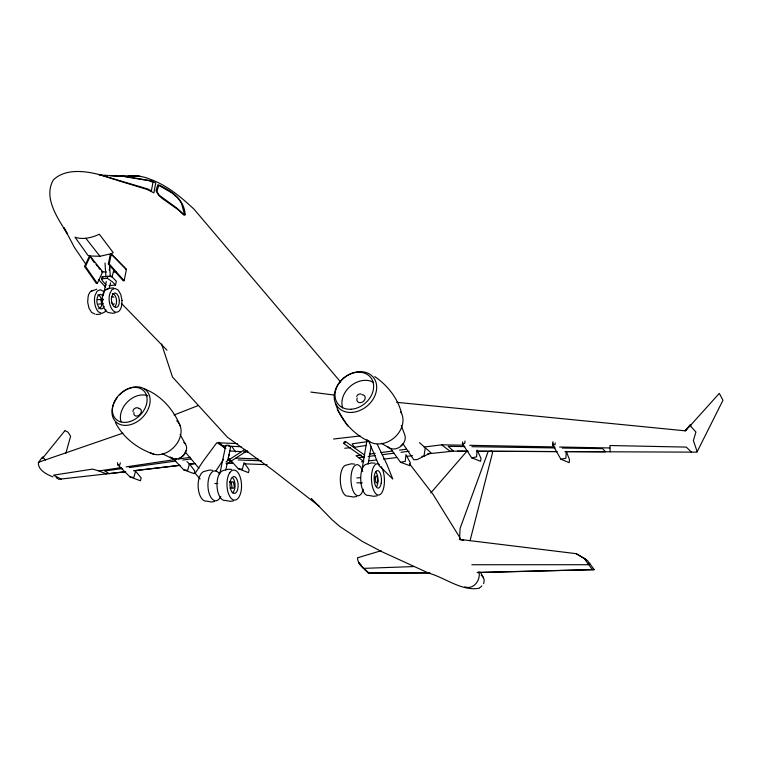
<?xml version="1.0" encoding="UTF-8"?>
<svg xmlns="http://www.w3.org/2000/svg" width="761" height="761" viewBox="0 0 761 761"><rect width="100%" height="100%" fill="white"/><g stroke="black" fill="none" stroke-linecap="round" stroke-linejoin="round"><path stroke-width="1.14" d="M459.558 538.56L460.11 528.353L488.201 451.378M101.888 303.087L101.717 305.38L100.481 307.834L98.683 308.757M610.198 451.806L609.951 445.518L686.27 447.097L691.445 452.12M552.971 441.77L552.705 444.947L560.876 459.178L569.218 462.669L569.504 459.673L566.298 451.368L565.861 458.293L560.876 459.178M477.147 450.074L476.529 456.933L471.677 457.818L462.431 443.682L462.64 441.856M552.867 443.111L552.705 444.947L555.064 444.633L555.226 442.854M132.918 411.549C132.937 408.419 136.894 406.498 139.387 408.571M465 441.019L464.733 443.368L462.431 443.682M425.275 447.772L423.972 456.229L421.746 456.324M368.162 463.868L371.064 446.745M362.407 466.95L367.087 439.535M126.326 269.413L111.258 254.107L110.335 254.203L108.319 264.029L123.206 280.799L124.129 280.704L126.431 269.394L110.954 253.755L99.976 256.276L89.769 255.991L87.972 255.363L74.987 237.166C82.978 240.038 91.9 237.651 99.377 234.245L113.218 252.69L110.954 253.755M124.129 280.704L109.242 263.924L111.258 254.107M219.977 473.057L225.741 445.518L227.025 445.166L228.994 445.356L230.593 446.954L227.729 460.719M225.827 469.898L227.254 463.021M106.198 285.137L102.488 280.876L101.67 278.821L102.126 276.757L111.296 276.148L116.357 281.275L115.491 285.033L109.042 285.66M115.491 285.033L112.742 282.112L107.339 278.26L107.796 276.195M228.776 456.058L229.185 454.317M109.156 288.467L110.583 282.845M112 277.223L113.703 270.478M106.331 281.456L103.163 295.839M109.184 270.212L109.746 267.958M470.032 540.795L492.605 452.462L491.226 450.645M120.333 462.821L119.753 465.019L117.936 464.923L117.403 462.688M186.94 461.566L189.413 463.906L187.72 470.317L183.762 469.879L171.881 457.361M65.855 453.271L70.611 436.281L68.167 432.286L65.085 430.65M158.592 185.798L156.985 191.392L157.993 193.418A6.316 2.331 45.4 0 0 159.382 195.368L176.381 207.724L183.591 214.069A2.017 0.751 57.3 0 0 184.447 214.279L181.451 203.197L178.502 198.897A5.013 1.037 45.9 0 0 177.541 197.689L172.034 192.971L159.173 185.655A1.427 0.476 36.3 0 0 158.678 185.646L158.621 185.703M58.549 479.325L125.698 471.715L109.184 473.656L104.771 470.992L122.236 468.548M42.321 458.598L64.733 430.907M376.819 486.469C378.721 481.799 378.54 476.158 375.877 471.82M84.528 266.474L89.265 256.428L90.198 256.333L102.735 271.791L97.294 283.33L96.371 283.425L84.528 266.474L85.46 266.379L90.198 256.333M115.073 306.54L116.262 304.048A6.887 3.691 84.3 0 0 114.302 294.612L112.352 293.584M105.96 309.765L104.932 311.905L101.803 313.446L98.416 311.829A12.052 6.535 84.2 0 1 94.982 295.487L97.123 291.187L100.281 289.703L103.601 291.406M689.266 426.75L719.326 393.37L722.95 400.286L696.952 452.148L565.157 451.625M356.576 396.291L358.393 394.312L360.866 393.856M344.98 442.912L345.418 441.466L344.162 441.989L343.639 443.406L363.91 457.799M215.905 470.973L223.629 459.197M216.505 443.13L203.139 461.166L195.149 473.313L200.114 478.954M430.802 492.928L467.264 450.826M459.311 539.349L576.125 553.656L587.435 560.543L594.227 569.618L592.981 569.675C592.553 570.522 580.795 554.084 586.056 559.744M232.286 492.814L233.551 491.844L234.807 488.657A8.333 4.043 88 0 0 232.657 477.737M231.658 488.01L229.965 488.286M226.122 461.68L244.947 449.399M226.464 464.172L247.325 450.607M101.945 299.596L102.783 299.149M101.08 299.216L102.916 298.978M114.321 303.867L113.332 304.352L111.42 302.402M105.903 289.865L109.175 288.276L113.579 287.896M111.857 297.161L112.856 296.685L113.893 297.228M91.32 291.263L96.809 289.19M479.449 588.186C461.87 591.611 445.014 577.609 428.605 573.081L381.375 551.478L362.312 541.423L339.758 526.441L332.043 519.744L311.316 498.445M174.069 415.011L198.069 405.603M122.93 433.161L39.096 462.06L39.648 462.022M381.175 550.717L357.442 557.832C357.841 564.928 364.348 568.905 369.19 573.043L429.746 572.938M119.011 176.172L119.991 176.048M100.642 314.093L96.247 314.521M115.187 312.8L113.018 313.294L109.527 312.761A11.853 6.383 84.3 0 1 106.169 311.078A11.853 6.383 84.3 0 1 102.754 294.783A11.853 6.383 84.3 0 1 107.995 288.961M113.598 272.2L115.91 271.696M400.505 462.288L405.233 461.423L405.974 454.631L410.274 462.745L409.856 465.684L400.505 462.288L390.479 448.381M353.979 447.373L366.288 445.404M214.497 501.528L211.501 502.003L206.554 501.099A14.944 7.429 88 0 1 198.174 487.344A14.944 7.429 88 0 1 204.661 471.316L209.427 470.032L212.49 470.308M356.643 496.533L353.399 497.028L348.024 496.096A15.524 6.659 87.7 0 1 340.376 481.77A15.524 6.659 87.7 0 1 346.036 465.161L351.24 463.81L354.531 464.096M233.541 500.862L230.374 501.337L225.342 500.434A15.02 7.334 88 0 1 217.047 486.602A15.02 7.334 88 0 1 223.43 470.498L228.29 469.204L231.515 469.48M61.413 479.259L53.555 475.159L92.557 469.09L98.92 470.935L121.532 467.558M126.202 466.864L175.173 459.568M178.664 459.054L190.326 457.313M377.142 495.811L373.765 496.315L368.343 495.373A15.6 6.535 87.6 0 1 360.8 480.962A15.6 6.535 87.6 0 1 366.336 464.277L371.596 462.916L375.03 463.202M129.227 467.568L175.801 461.042M182.783 460.072L190.935 458.931M360.115 435.948L333.565 439.011M369.408 454.108L375.173 453.337M380.938 452.567L392.467 451.026M367.163 441.675L352.162 443.834L354.597 447.677M399.496 450.141L406.526 449.256M424.096 447.04L441.665 444.833L463.791 445.214M364.614 456.914L358.479 457.646M368.134 456.467L375.173 455.573M382.203 454.688L393.932 453.204M400.971 452.31L409.19 451.273M361.485 461.784L363.777 461.508M368.429 460.947L376.552 459.977M383.525 459.14L396.3 457.608M406.745 456.353L412.557 455.658M427.72 453.832L453.508 451.111L448.143 446.346L464.781 446.593M133.879 470.736L179.729 465.323M189.137 464.21L195.016 463.516M133.955 470.755L179.957 465.351M189.394 464.248L195.292 463.554M108.319 264.029L109.242 263.924M125.517 269.489L126.431 269.394M361.408 455.145L356.015 455.706L363.159 461.042M101.67 278.821L107.339 278.26M101.812 271.877L102.735 271.791M97.579 299.72L102.212 299.282M103.525 299.786L100.737 300.566L102.564 303.297M344.752 448.239L350.517 447.696M101.318 302.459L102.649 302.336M98.492 304.096L103.135 303.668M361.228 564.985L358.735 562.465L359.839 564.481L368.295 573.014L429.794 572.786M414.117 566.545L363.882 568.362L362.883 567.563M477.29 572.586L594.227 569.618M214.887 483.577L217.808 483.454M356.842 477.879L360.562 477.737M362.312 482.835L356.88 482.826M477.29 572.424L592.981 569.675M340.728 382.127L194.055 209.208C180.88 196.947 166.735 184.971 149.47 178.997C136.761 173.432 122.721 177.237 109.337 175.468M128.771 176.038L139.834 176.048M457.418 451.13L468.082 451.178M476.376 451.206L556.938 451.568M565.223 451.606L605.509 451.787L602.607 448.657L562.208 448.048M467.834 451.235L449.941 451.168L441.665 444.833M477.328 451.273L556.843 451.587M471.849 564.748L588.006 564.71L589.88 563.815L588.767 563.264M100.69 175.011L147.472 188.88L151.391 190.859L152.98 182.26L148.68 180.642L120.894 175.991M471.906 446.697L555.083 447.944M469.708 445.318L554.874 446.926M559.601 447.021L609.751 447.963M101.869 271.877L106.559 272.01M368.295 573.014L369.19 573.043M241.161 446.745L228.271 446.146M236.005 458.046L258.027 458.997M225.96 463.202L233.028 463.449L229.812 461.061M244.776 463.868L267.082 464.667M237.289 443.577L217.151 442.74L225.865 448.571M230.031 459.615L227.682 459.52L229.004 460.462M238.231 459.939L261.679 460.871M222.431 445.851L225.931 446.032M117.812 176.057L109.375 175.61M99.139 175.068L108.224 175.411M343.639 443.406L344.181 443.435M229.689 450.95L241.332 451.654M243.663 451.796L248.324 452.082M238.279 468.747L242.388 469.195L244.024 462.65L249.113 469.803L248.495 472.629L238.279 468.747L228.29 457.713M334.155 395.035L310.811 392.077M396.624 402.312L685.347 430.84L690.56 424.743L691.064 426.664L695.935 432.01L693.404 440.571L697.19 451.777M130.093 476.976L133.86 477.423L135.601 471.183L141.175 477.927L140.509 480.619L139.957 480.591L130.093 476.976L117.936 464.923M102.126 276.757L103.496 276.918M460.215 539.758L463.677 540.262M122.759 176.048L151.211 180.776L155.748 182.992L153.855 192.856L147.187 189.47L116.852 180.224M98.92 470.935L106.492 473.97M115.739 179.853L100.205 174.811C85.394 170.93 65.465 168.219 53.375 179.881C42.835 197.974 58.34 218.978 67.425 234.008L64.086 227.834L74.416 247.401L85.793 264.153M183.762 469.879L194.141 473.665L194.778 470.897L189.413 463.906M53.023 476.928C47.058 474.579 37.708 470.051 38.402 462.498C44.614 454.469 41.275 456.543 45.603 460.034M464.752 586.855C473.589 590.146 481.095 579.844 478.897 571.682M144.19 388.804C160.961 395.13 173.679 409.656 180.29 426.074M154.064 454.288C137.922 448.885 123.263 437.946 115.453 422.602M471.677 457.818L480.61 461.29L480.971 458.312L477.623 451.102M94.982 314.055L91.615 312.476L88.923 308.034L87.658 302.06L88.171 296.162A11.805 6.44 84.2 0 1 93.46 290.36M162.245 453.689L171.777 458.331M369.76 441.789C353.713 434.474 340.414 420.262 335.449 403.254M102.402 295.344L100.366 294.317L98.426 295.278C95.905 299.054 96.533 304.362 99.225 307.891A7.249 3.929 84.2 0 0 104.171 306.36M576.125 553.656L584.553 558.441M381.309 443.263L389.337 447.991M345.418 441.466L364.738 455.154M56.124 477.556L57.731 478.726M374.773 376.59C387.587 385.437 397.936 398.279 401.627 413.613M319.572 506.531L272.257 469.661L227.273 437.09L172.5 377.047L161.598 344.048M419.435 442.626L430.964 452.795L417.171 459.577L413.765 459.73L403.149 444.044M219.035 442.217L225.208 448.219M121.37 303.354L166.992 350.203M98.445 279.487L105.617 287.163M176.723 420.709L178.302 422.422A20.794 15.6 -46.1 0 1 174.383 446.707A20.794 15.6 -46.1 0 1 150.202 452.643M92.271 259.948L94.526 262.593L89.769 255.991M185.237 451.996L198.944 468.291M98.549 267.672L99.872 269.356M409.494 463.753L433.123 494.488L460.519 538.683M85.917 238.355L99.976 256.276M96.01 264.4L97.456 266.274M231.772 446.327L235.568 451.967M85.46 266.379L97.294 283.33M337.361 409.656L347.701 425.96M101.28 298.512L99.72 295.953A6.859 3.729 84.2 0 0 97.779 294.964M180.081 434.502L185.256 443.806M480.438 572.253L483.568 577.96M377.18 444.12L386.969 464.533L392.771 479.03L378.911 465.39L368.571 440.705M401.266 425.618L404.624 434.464A10.559 8.533 -40 0 1 400.172 446.793A10.559 8.533 -40 0 1 387.587 446.583M225.741 445.518L225.836 446.355M109.546 265.142L110.288 276.738M105.018 263.002L105.903 276.918M481.837 585.846A5.118 4.423 -41.8 0 1 479.849 587.606M481.19 575.268A8.038 6.935 -41.8 0 1 483.568 583.601M220.785 496.495A14.982 7.382 88 0 1 210.588 496.809A14.982 7.382 88 0 1 209.437 476.139A14.982 7.382 88 0 1 219.529 473.998M229.575 482.217A3.501 1.693 88 0 1 231.268 481.96M138.473 408.495A4.29 3.168 -45.9 0 1 141.232 412.062A4.29 3.168 -45.9 0 1 136.685 416.067A4.29 3.168 -45.9 0 1 133.936 412.5M121.028 421.851A19.738 14.573 -45.9 0 1 127.734 401.646A19.738 14.573 -45.9 0 1 147.758 395.853M119.534 394.892A21.86 16.076 -45.9 0 1 149.86 397.252A21.86 16.076 -45.9 0 1 125.47 425.389A21.86 16.076 -45.9 0 1 117.308 397.461M183.791 442.483A9.988 7.562 -46.2 0 1 183.411 455.506A9.988 7.562 -46.2 0 1 170.312 457M185.893 450.721A8.571 6.497 -46.2 0 1 178.778 458.398M176.809 458.75A8.571 6.497 -46.2 0 1 174.963 458.579M363.244 489.237A15.562 6.592 87.7 0 1 353.513 491.72A15.562 6.592 87.7 0 1 352.857 468.462A15.562 6.592 87.7 0 1 362.74 471.506M381.309 466.75A15.648 6.478 87.6 0 1 381.622 492.985A15.648 6.478 87.6 0 1 371.539 480.914A15.648 6.478 87.6 0 1 379.52 464.61M361.722 394.683A4.547 3.586 -40.1 0 1 365.061 398.783A4.547 3.586 -40.1 0 1 359.62 402.674A4.547 3.586 -40.1 0 1 357.232 397.889M342.669 407.848A20.899 16.504 -40.1 0 1 350.507 386.122A20.899 16.504 -40.1 0 1 373.242 382.193M400.514 411.577A21.983 17.617 -40.1 0 1 394.559 437.461A21.983 17.617 -40.1 0 1 367.829 440.476M402.645 444.024A9.056 7.325 -40 0 1 401.057 445.765M375.116 477.908L375.934 482.493A3.367 1.398 87.6 0 0 377.779 480.895L376.961 476.319A3.491 1.446 87.6 0 0 375.116 477.908M185.189 214.402L184.742 215.23A3.111 1.627 70 0 1 183.268 214.564L178.122 209.713L161.903 198.26L159.039 195.529A7.686 2.835 45.4 0 1 157.356 193.151L156.015 190.669L157.755 184.837A2.093 0.704 36.3 0 1 158.25 184.799L159.325 185.237C171.225 190.754 183.772 199.125 185.066 213.641L185.189 214.402M231.344 483.596L232.219 488.01A3.234 1.57 87.9 0 0 234.312 486.46L233.437 482.055A3.358 1.627 87.9 0 0 231.344 483.596M230.241 481.304L229.965 485.623L230.802 489.799A8.476 4.1 87.9 0 0 237.851 488.676A8.476 4.1 87.9 0 0 233.522 476.557L231.534 477.975L230.241 481.304M119.353 300.386L119.087 304.02L117.793 306.664L115.891 307.606L113.865 306.588A7.287 3.9 84.3 0 1 111.772 296.524L113.037 293.898L114.959 292.928L117.013 294.003L118.611 296.695L119.353 300.386M122.026 300.433L121.541 306.312A11.872 6.354 84.3 0 1 113.047 310.517A11.872 6.354 84.3 0 1 109.66 294.127L111.734 289.836L114.863 288.352L118.164 290.017L120.79 294.488L122.026 300.433M690.189 425.066L685.214 430.869L690.217 425.057M229.765 472.695A15.058 7.277 87.9 0 0 231.496 498.683A15.058 7.277 87.9 0 0 241.465 483.872A15.058 7.277 87.9 0 0 229.765 472.695M130.217 421.47A19.872 14.602 -45.9 0 0 144.561 391.706A19.872 14.602 -45.9 0 0 114.511 401.513A19.872 14.602 -45.9 0 0 130.217 421.47M381.213 483.178A8.809 3.643 87.6 0 0 379.13 471.449A8.809 3.643 87.6 0 0 374.364 475.501A8.809 3.643 87.6 0 0 376.495 487.287A8.809 3.643 87.6 0 0 381.213 483.178M352.01 412.414A23.153 18.216 -40.1 0 0 375.316 380.605A23.153 18.216 -40.1 0 0 338.997 383.154A23.153 18.216 -40.1 0 0 352.01 412.414M351.192 409.237A21.042 16.542 -40.1 0 0 372.395 380.338A21.042 16.542 -40.1 0 0 339.406 382.64A21.042 16.542 -40.1 0 0 351.192 409.237"/></g></svg>
